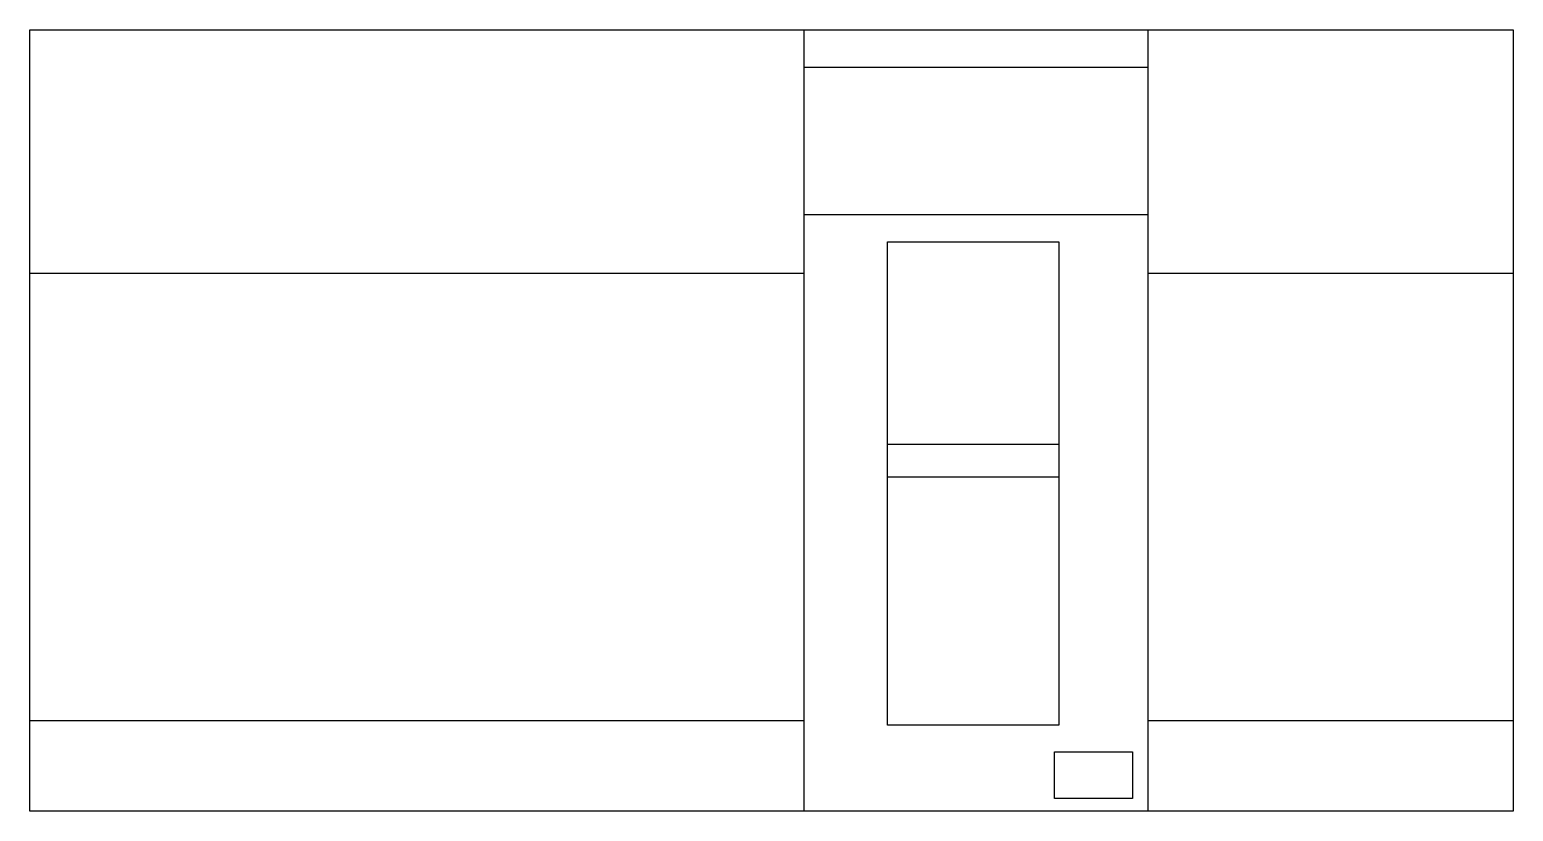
# Model space of a CAD drawing. Extents: x 0 to 95, y 0 to 50.
import ezdxf
from ezdxf.enums import TextEntityAlignment as Align

# ---------------------------------------------------------------- set-up
doc = ezdxf.new("R2010")
doc.units = 0
doc.layers.add('--4N-THT. MCB-MCCB-ACB', color=124, linetype='CONTINUOUS')
doc.layers.add('--6N-THT. HOLE COVER', color=2, linetype='CONTINUOUS')
doc.styles.add('- 13.0', font='times.ttf', dxfattribs={"height": 13})

# ---------------------------------------------------------------- blocks, each defined once
blk = doc.blocks.new('06 - N - SC MCCB LÕ ĐỤC EZC100 4 PHASE')
at = {"layer": '--6N-THT. HOLE COVER', "color": 124}
for p, q in [((2.088, 22.606), (24.09, 22.606)), ((2.118, 13.178), (24.09, 13.178)), ((7.432, 11.437), (18.403, 11.437)), ((7.432, -19.481), (7.432, 11.437)), ((7.432, 11.437), (7.432, 11.437)), ((18.403, 11.437), (18.403, -19.481)), ((-47.5, 9.432), (2.088, 9.432)), ((24.09, 9.432), (47.484, 9.432)), ((7.419, -1.52), (18.399, -1.506)), ((7.419, -3.616), (7.419, -1.52)), ((18.399, -1.506), (18.399, -3.616)), ((18.399, -3.616), (7.419, -3.616)), ((18.399, -3.616), (18.399, -3.616)), ((-47.5, -19.182), (2.088, -19.182)), ((18.403, -19.481), (7.432, -19.481)), ((24.09, -19.182), (47.484, -19.182)), ((18.12, -21.198), (23.105, -21.198)), ((18.12, -24.189), (18.12, -21.198)), ((18.12, -21.198), (18.12, -21.198)), ((23.105, -21.198), (23.105, -24.189)), ((23.105, -24.189), (18.12, -24.189))]:
    blk.add_line(p, q, dxfattribs=at)
at = {"layer": '--6N-THT. HOLE COVER', "color": 1}
blk.add_lwpolyline([(-47.5, 25), (47.5, 25), (47.5, -25), (-47.5, -25)], close=True, dxfattribs=at)
at = {"layer": '--6N-THT. HOLE COVER', "color": 2}
blk.add_lwpolyline([(2.088, 25.006), (24.09, 25.006), (24.09, -24.994), (2.088, -24.994)], close=True, dxfattribs=at)
at = {"layer": '--4N-THT. MCB-MCCB-ACB', "color": 3, "style": '- 13.0'}
for tag, p in [('MCCB', (0.002, 60.505)), ('AMPE', (0.002, 40.505))]:
    blk.add_attdef(tag, text='', height=13, dxfattribs=at).set_placement(p, align=Align.MIDDLE_CENTER)

msp = doc.modelspace()

# ---------------------------------------------------------------- block references
msp.add_blockref('06 - N - SC MCCB LÕ ĐỤC EZC100 4 PHASE', (47.5, 25))

doc.saveas('drawing.dxf')
